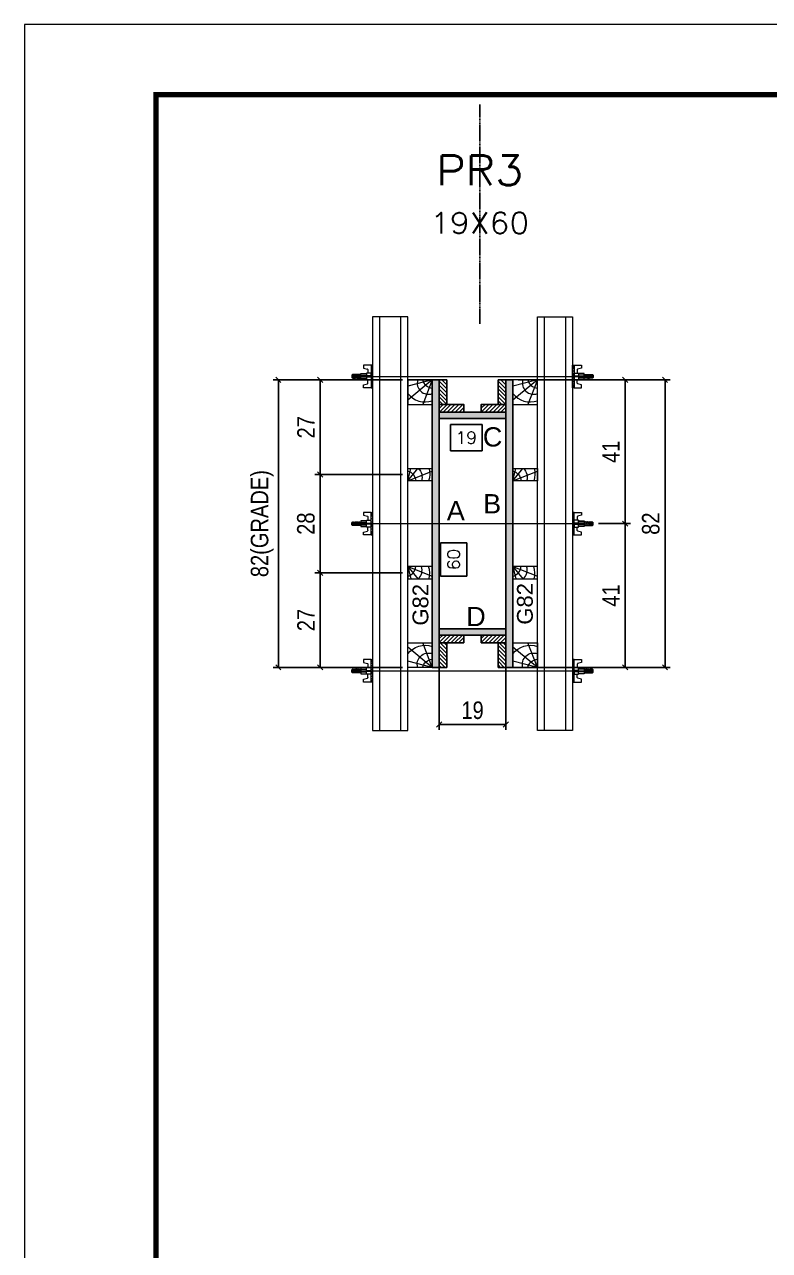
# Model space of a CAD drawing. Extents: x 2102 to 8383, y -13264 to 2718.
# Drawn here: x 6857 to 7282, y -7171 to -6471 of the extents above; entities that cross this region are included whole.
import ezdxf
from ezdxf.enums import TextEntityAlignment as Align

# ---------------------------------------------------------------- set-up
doc = ezdxf.new("R2010")
doc.units = 0
doc.linetypes.add('DASHED', pattern=[0.75, 0.5, -0.25])
doc.linetypes.add('HIDDEN', pattern=[0.375, 0.25, -0.125])
for name, color, linetype in [('CHAPA', 1, 'Continuous'), ('COTA', 241, 'Continuous'), ('MEIO_PONT', 93, 'Continuous'), ('Painéis', 200, 'Continuous'), ('SARRAFO', 251, 'Continuous'), ('Texto de Titulo', 7, 'Continuous'), ('Texto Qtd Sarr', 242, 'Continuous'), ('TEXTO_GERAL', 7, 'Continuous')]:
    doc.layers.add(name, color=color, linetype=linetype)
for name, color, linetype, lineweight in [('Folhas', 255, 'Continuous', 9), ('Hachura', 251, 'Continuous', 9), ('Madeira', 126, 'Continuous', 18), ('Perfil Metálico', 224, 'Continuous', 18), ('SARRAFO DE PRESSAO', 251, 'DASHED', 9), ('Texto Seção', 7, 'Continuous', 15)]:
    doc.layers.add(name, color=color, linetype=linetype, lineweight=lineweight)
doc.styles.add('ARIAL', font='arial.ttf')
doc.styles.add('COTA TECNICA 2X', font='techl___.ttf', dxfattribs={"height": 10})
doc.styles.add('ROMANS', font='romans.shx')
doc.styles.add('SANSSERIF', font='sas_____.pfb')
doc.dimstyles.new('SECAO PILAR', dxfattribs={"dimtxt": 10, "dimasz": 3, "dimexe": 3, "dimexo": 3, "dimgap": 3, "dimtad": 1, "dimdec": 1, "dimlfac": 0.5, "dimzin": 12, "dimdsep": 46, "dimtxsty": 'COTA TECNICA 2X', "dimblk1": 'OBLIQUE', "dimblk2": 'OBLIQUE', "dimsah": 1, "dimcen": 0.9, "dimclrd": 256, "dimclre": 256, "dimclrt": 256, "dimadec": 1, "dimazin": 3, "dimtfac": 1, "dimtdec": 1, "dimtmove": 0, "dimatfit": 3, "dimfxl": 1, "dimtolj": 1, "dimtzin": 12, "dimarcsym": 0})
doc.dimstyles.new('SECÇÃO 2', dxfattribs={"dimtxt": 7, "dimasz": 6, "dimexe": 0.18, "dimexo": 2, "dimgap": -4, "dimtad": 3, "dimdec": 1, "dimlfac": 0.5, "dimzin": 12, "dimdsep": 46, "dimtxsty": 'ROMANS', "dimblk": 'ARCHTICK', "dimcen": 0.09, "dimse1": 1, "dimse2": 1, "dimsd1": 1, "dimsd2": 1, "dimclrd": 180, "dimclre": 5, "dimclrt": 1, "dimadec": 0, "dimazin": 3, "dimtfac": 1, "dimtdec": 1, "dimtofl": 0, "dimtmove": 0, "dimatfit": 3, "dimldrblk": 'ARCHTICK', "dimfxl": 1, "dimtolj": 1, "dimtzin": 0, "dimarcsym": 0})
pattern_1 = [(135, (-15797.5835, 2665.1317), (-1.12253202, -1.12253202), [])]
pattern_2 = [(135, (-15797.5835, 2450.1317), (-1.12253202, -1.12253202), [])]

# ---------------------------------------------------------------- blocks, each defined once
blk = doc.blocks.new('9999999999')
at = {"layer": 'Folhas'}
blk.add_lwpolyline([(98138.98, 34190.21), (99623.98, 34190.21), (99623.98, 35240.21), (98138.98, 35240.21)], close=True, dxfattribs=at)
at = {"layer": 'Folhas', "color": 30, "const_width": 3}
blk.add_lwpolyline([(98213.98, 34230.21), (99583.98, 34230.21), (99583.98, 35200.21), (98213.98, 35200.21)], close=True, dxfattribs=at)
blk = doc.blocks.new('*D695')
at = {"layer": 'COTA', "color": 180, "lineweight": -2, "transparency": 16777216}
for p, q in [((7109.59, -6766.81), (7094.59, -6766.81)), ((7094.59, -6766.81), (7094.59, -6785.81)), ((7109.59, -6785.81), (7109.59, -6766.81)), ((7094.59, -6785.81), (7109.59, -6785.81))]:
    blk.add_line(p, q, dxfattribs=at)
at = {"layer": 'Defpoints', "color": 0, "transparency": 16777216}
for p in [(7093.82, -6695.82), (7093.82, -6815.82), (7113.59, -6815.82)]:
    blk.add_point(p, dxfattribs=at)
at = {"layer": 'COTA', "color": 1, "transparency": 16777216, "insert": (7102.09, -6776.31), "char_height": 7, "attachment_point": 5, "rotation": 90, "style": 'ROMANS'}
blk.add_mtext('\\A1;60', dxfattribs=at)
blk = doc.blocks.new('_ArchTick')
at = {"color": 0, "linetype": 'ByBlock', "const_width": 0.15}
blk.add_lwpolyline([(-0.5, -0.5), (0.5, 0.5)], dxfattribs=at)
blk = doc.blocks.new('_Oblique')
at = {"color": 0, "linetype": 'ByBlock', "lineweight": -2}
blk.add_line((-0.5, -0.5), (0.5, 0.5), dxfattribs=at)
blk = doc.blocks.new('*D696')
at = {"layer": 'COTA', "lineweight": -2, "transparency": 16777216}
for p, q in [((7138.82, -6673.82), (7225.6, -6673.82)), ((7222.6, -6673.82), (7222.6, -6837.82)), ((7138.82, -6837.82), (7225.6, -6837.82))]:
    blk.add_line(p, q, dxfattribs=at)
at = {"layer": 'Defpoints', "color": 0, "transparency": 16777216}
for p in [(7135.82, -6673.82), (7135.82, -6837.82), (7222.6, -6837.82)]:
    blk.add_point(p, dxfattribs=at)
at = {"layer": 'COTA', "lineweight": -2, "transparency": 16777216, "xscale": 3, "yscale": 3, "zscale": 3}
for p, rotation in [((7222.6, -6673.82), 90), ((7222.6, -6837.82), 270)]:
    blk.add_blockref('_Oblique', p, dxfattribs=dict(at, rotation=rotation))
at = {"layer": 'COTA', "transparency": 16777216, "insert": (7214.5, -6755.82), "char_height": 10, "attachment_point": 5, "rotation": 90, "style": 'COTA TECNICA 2X'}
blk.add_mtext('\\A1;82', dxfattribs=at)
blk = doc.blocks.new('*D697')
at = {"layer": 'COTA', "lineweight": -2, "transparency": 16777216}
for p, q in [((7172.82, -6673.82), (7202.83, -6673.82)), ((7199.83, -6673.82), (7199.83, -6755.82)), ((7184.62, -6755.82), (7202.83, -6755.82))]:
    blk.add_line(p, q, dxfattribs=at)
at = {"layer": 'Defpoints', "color": 0, "transparency": 16777216}
for p in [(7169.82, -6673.82), (7181.62, -6755.82), (7199.83, -6755.82)]:
    blk.add_point(p, dxfattribs=at)
at = {"layer": 'COTA', "lineweight": -2, "transparency": 16777216, "xscale": 3, "yscale": 3, "zscale": 3}
for p, rotation in [((7199.83, -6673.82), 90), ((7199.83, -6755.82), 270)]:
    blk.add_blockref('_Oblique', p, dxfattribs=dict(at, rotation=rotation))
at = {"layer": 'COTA', "transparency": 16777216, "insert": (7191.76, -6714.82), "char_height": 10, "attachment_point": 5, "rotation": 90, "style": 'COTA TECNICA 2X'}
blk.add_mtext('\\A1;41', dxfattribs=at)
blk = doc.blocks.new('*D698')
at = {"layer": 'COTA', "lineweight": -2, "transparency": 16777216}
for p, q in [((7184.62, -6755.82), (7202.83, -6755.82)), ((7199.83, -6837.82), (7199.83, -6755.82)), ((7172.82, -6837.82), (7202.83, -6837.82))]:
    blk.add_line(p, q, dxfattribs=at)
at = {"layer": 'Defpoints', "color": 0, "transparency": 16777216}
for p in [(7181.62, -6755.82), (7199.83, -6755.82), (7169.82, -6837.82)]:
    blk.add_point(p, dxfattribs=at)
at = {"layer": 'COTA', "lineweight": -2, "transparency": 16777216, "xscale": 3, "yscale": 3, "zscale": 3}
for p, rotation in [((7199.83, -6755.82), 90), ((7199.83, -6837.82), 270)]:
    blk.add_blockref('_Oblique', p, dxfattribs=dict(at, rotation=rotation))
at = {"layer": 'COTA', "transparency": 16777216, "insert": (7191.76, -6796.82), "char_height": 10, "attachment_point": 5, "rotation": 90, "style": 'COTA TECNICA 2X'}
blk.add_mtext('\\A1;41', dxfattribs=at)
blk = doc.blocks.new('*D699')
at = {"layer": 'COTA', "color": 180, "lineweight": -2, "transparency": 16777216}
for p, q in [((7118.26, -6699.28), (7100.26, -6699.28)), ((7100.26, -6699.28), (7100.26, -6714.28)), ((7118.26, -6714.28), (7118.26, -6699.28)), ((7100.26, -6714.28), (7118.26, -6714.28))]:
    blk.add_line(p, q, dxfattribs=at)
at = {"layer": 'Defpoints', "color": 0, "transparency": 16777216}
for p in [(7093.82, -6695.82), (7131.82, -6695.82), (7131.82, -6718.28)]:
    blk.add_point(p, dxfattribs=at)
at = {"layer": 'COTA', "color": 1, "transparency": 16777216, "insert": (7109.26, -6706.78), "char_height": 7, "attachment_point": 5, "style": 'ROMANS'}
blk.add_mtext('\\A1;19', dxfattribs=at)
blk = doc.blocks.new('titulo1')
at = {"layer": 'Defpoints', "color": 252, "linetype": 'HIDDEN', "ltscale": 2}
blk.add_line((0, 0), (0, 125), dxfattribs=at)
at = {"layer": 'Defpoints', "style": 'ROMANS', "oblique": 15}
blk.add_attdef('FOLHA', text='', height=10, dxfattribs=at).set_placement((0, 15.58), align=Align.MIDDLE_CENTER)
at = {"layer": 'Texto Qtd Sarr', "color": 3, "style": 'ROMANS', "oblique": 15}
for tag, height, p in [('TITULO', 17, (0, 71.45)), ('SEÇÃO', 12, (0, 41.55))]:
    blk.add_attdef(tag, text='', height=height, dxfattribs=at).set_placement(p, align=Align.MIDDLE_CENTER)
blk = doc.blocks.new('PONTALETE')
at = {"layer": 'Madeira'}
for q in [(2.71, 7), (7, 5.76), (7, 1.74)]:
    blk.add_line((0, 0), q, dxfattribs=at)
blk.add_lwpolyline([(0, 0), (7, 0), (7, 7), (0, 7)], close=True, dxfattribs=at)
for centre, radius, start, end in [((2.04, 0.06), 6.23, 37.2818, 109.0913), ((1.09, 0.9), 3.19, 343.603, 109.9847), ((-0.21, -0.78), 3.09, 14.6322, 86.0383)]:
    blk.add_arc(centre, radius, start, end, dxfattribs=at)
blk = doc.blocks.new('*D700')
at = {"layer": 'COTA', "lineweight": -2, "transparency": 16777216}
for p, q in [((7072.82, -6673.82), (6999.05, -6673.82)), ((7002.05, -6673.82), (7002.05, -6837.82)), ((7072.82, -6837.82), (6999.05, -6837.82))]:
    blk.add_line(p, q, dxfattribs=at)
at = {"layer": 'Defpoints', "color": 0, "transparency": 16777216}
for p in [(7075.82, -6673.82), (7002.05, -6837.82), (7075.82, -6837.82)]:
    blk.add_point(p, dxfattribs=at)
at = {"layer": 'COTA', "lineweight": -2, "transparency": 16777216, "xscale": 3, "yscale": 3, "zscale": 3}
for p, rotation in [((7002.05, -6673.82), 90), ((7002.05, -6837.82), 270)]:
    blk.add_blockref('_Oblique', p, dxfattribs=dict(at, rotation=rotation))
at = {"layer": 'COTA', "transparency": 16777216, "insert": (6992.83, -6755.82), "char_height": 10, "attachment_point": 5, "rotation": 90, "style": 'COTA TECNICA 2X'}
blk.add_mtext('\\A1;82(GRADE)', dxfattribs=at)
blk = doc.blocks.new('MEIO PONTALETE')
at = {"layer": 'Madeira'}
for q in [(2.71, 7), (3.5, 2.88), (3.5, 0.87)]:
    blk.add_line((0, 0), q, dxfattribs=at)
blk.add_lwpolyline([(0, 0), (3.5, 0), (3.5, 7), (0, 7)], close=True, dxfattribs=at)
for centre, radius, start, end in [((2.04, 0.06), 6.23, 76.4499, 109.0913), ((1.09, 0.9), 3.19, 40.9063, 109.9847), ((-0.21, -0.78), 3.09, 14.6322, 86.0383)]:
    blk.add_arc(centre, radius, start, end, dxfattribs=at)
blk = doc.blocks.new('*D701')
at = {"layer": 'COTA', "lineweight": -2, "transparency": 16777216}
for p, q in [((7072.82, -6783.82), (7022.89, -6783.82)), ((7025.89, -6783.82), (7025.89, -6837.82)), ((7072.82, -6837.82), (7022.89, -6837.82))]:
    blk.add_line(p, q, dxfattribs=at)
at = {"layer": 'Defpoints', "color": 0, "transparency": 16777216}
for p in [(7075.82, -6783.82), (7025.89, -6837.82), (7075.82, -6837.82)]:
    blk.add_point(p, dxfattribs=at)
at = {"layer": 'COTA', "lineweight": -2, "transparency": 16777216, "xscale": 3, "yscale": 3, "zscale": 3}
for p, rotation in [((7025.89, -6783.82), 90), ((7025.89, -6837.82), 270)]:
    blk.add_blockref('_Oblique', p, dxfattribs=dict(at, rotation=rotation))
at = {"layer": 'COTA', "transparency": 16777216, "insert": (7017.82, -6810.82), "char_height": 10, "attachment_point": 5, "rotation": 90, "style": 'COTA TECNICA 2X'}
blk.add_mtext('\\A1;27', dxfattribs=at)
blk = doc.blocks.new('C')
at = {"layer": 'Hachura', "color": 0}
for p, q in [((0, 3.22), (0, -3.22)), ((0.45, 3.22), (0, 3.22)), ((0.46, 3.16), (0, 3.16)), ((0.46, 3.05), (0, 3.05)), ((0.46, 2.88), (0, 2.88)), ((0, 2.75), (0, -1.16)), ((0.46, 2.65), (0, 2.65)), ((0.46, 2.23), (0, 2.23)), ((0.46, 1.51), (0, 1.51)), ((0.39, 0.49), (0.17, 0.49)), ((0.45, -3.23), (0.45, 3.22)), ((0.45, 3.22), (2.58, 3.22)), ((1.74, 0.97), (0.45, 0.97)), ((1.45, 0.1), (0.45, 0.1)), ((1.35, 1.94), (1.35, 0.96)), ((2.58, 2.39), (1.47, 2.09)), ((1.74, -0.97), (1.74, 0.97)), ((1.74, 0.97), (1.74, 0.84)), ((1.74, 0.97), (1.74, 0.84)), ((1.74, 0.84), (3.35, 0.84)), ((3.35, 0.45), (1.74, 0.45)), ((2.58, 3.22), (2.58, 2.39)), ((3.32, 0.84), (3.32, -0.84)), ((3.35, 0.84), (3.35, -0.84)), ((3.68, 0.45), (3.35, 0.45)), ((3.84, -0.52), (3.35, 0.45)), ((3.35, 0.06), (3.67, -0.57)), ((3.68, 0.45), (4.16, -0.52)), ((3.72, 0.5), (4.25, -0.57)), ((4.37, -0.55), (3.83, 0.53)), ((4.15, 0.45), (3.93, 0.45)), ((4.42, -0.52), (3.93, 0.45)), ((4.15, 0.45), (4.26, 0.45)), ((4.26, 0.45), (4.74, -0.52)), ((4.3, 0.5), (4.83, -0.57)), ((4.95, -0.55), (4.41, 0.53)), ((4.51, 0.45), (4.84, 0.45)), ((5, -0.52), (4.51, 0.45)), ((4.84, 0.45), (5.32, -0.52)), ((4.88, 0.5), (5.41, -0.57)), ((5.53, -0.55), (4.99, 0.53)), ((5.58, -0.52), (5.09, 0.45)), ((5.42, 0.45), (5.09, 0.45)), ((5.58, -0.52), (5.09, 0.45)), ((5.42, 0.45), (5.74, -0.19)), ((5.46, 0.5), (5.74, -0.07)), ((5.74, 0.19), (5.57, 0.53)), ((5.74, 0.32), (5.68, 0.45)), ((5.68, 0.45), (5.74, 0.45)), ((5.74, 0.45), (5.9, 0.29)), ((5.74, 0.45), (5.74, -0.52)), ((5.9, -0.36), (5.9, 0.29)), ((0.45, 0), (0, 0)), ((0.46, -1.52), (0, -1.52)), ((0.46, -2.23), (0, -2.23)), ((0.46, -2.65), (0, -2.65)), ((0.46, -2.88), (0, -2.88)), ((0.46, -3.05), (0, -3.05)), ((0.46, -3.16), (0, -3.16)), ((0, -3.22), (2.57, -3.22)), ((0.08, -0.48), (0.29, -0.48)), ((0.29, -0.48), (0.4, -0.48)), ((0.45, 0), (0.45, -0.97)), ((0.45, -0.16), (1.45, -0.16)), ((0.45, -0.65), (0.45, -0.32)), ((0.45, -3.23), (0.45, -0.65)), ((0.45, -0.97), (1.74, -0.97)), ((1.35, -1.94), (1.35, -0.97)), ((2.58, -2.39), (1.47, -2.1)), ((3.35, -0.32), (1.74, -0.32)), ((3.35, -0.84), (1.74, -0.84)), ((2.58, -3.23), (2.58, -2.39)), ((3.35, -0.07), (3.58, -0.52)), ((3.35, -0.52), (3.58, -0.52)), ((3.84, -0.52), (4.16, -0.52)), ((4.42, -0.52), (4.74, -0.52)), ((4.63, -0.52), (4.74, -0.52)), ((5, -0.52), (5.32, -0.52)), ((5.58, -0.52), (5.74, -0.52)), ((5.74, -0.52), (5.9, -0.36)), ((5.74, -0.52), (5.74, -0.52))]:
    blk.add_line(p, q, dxfattribs=at)
for centre, radius, start, end in [((1.52, 1.94), 0.161, 104.7436, 180), ((1.44, -0.03), 0.129, 272.695, 87.305), ((3.81, 0.39), 0.143, 25.5688, 154.4312), ((4.39, 0.39), 0.143, 25.5688, 154.4312), ((4.97, 0.39), 0.143, 25.5688, 154.4312), ((5.55, 0.39), 0.143, 25.5688, 154.4312), ((0.17, -0.37), 0.174, 221.744, 317.8592), ((1.52, -1.94), 0.161, 180, 255.2564), ((3.71, -0.4), 0.174, 222.1408, 318.256), ((4.29, -0.4), 0.174, 222.1408, 318.256), ((4.87, -0.4), 0.174, 222.1408, 318.256), ((5.45, -0.4), 0.174, 222.1408, 318.256), ((5.61, -0.4), 0.174, 317.8592, 318.256)]:
    blk.add_arc(centre, radius, start, end, dxfattribs=at)
blk = doc.blocks.new('*D702')
at = {"layer": 'COTA', "lineweight": -2, "transparency": 16777216}
for p, q in [((7072.82, -6673.82), (7022.89, -6673.82)), ((7025.89, -6673.82), (7025.89, -6727.82)), ((7072.82, -6727.82), (7022.89, -6727.82))]:
    blk.add_line(p, q, dxfattribs=at)
at = {"layer": 'Defpoints', "color": 0, "transparency": 16777216}
for p in [(7075.82, -6673.82), (7025.89, -6727.82), (7075.82, -6727.82)]:
    blk.add_point(p, dxfattribs=at)
at = {"layer": 'COTA', "lineweight": -2, "transparency": 16777216, "xscale": 3, "yscale": 3, "zscale": 3}
for p, rotation in [((7025.89, -6673.82), 90), ((7025.89, -6727.82), 270)]:
    blk.add_blockref('_Oblique', p, dxfattribs=dict(at, rotation=rotation))
at = {"layer": 'COTA', "transparency": 16777216, "insert": (7017.82, -6700.82), "char_height": 10, "attachment_point": 5, "rotation": 90, "style": 'COTA TECNICA 2X'}
blk.add_mtext('\\A1;27', dxfattribs=at)
blk = doc.blocks.new('*D703')
at = {"layer": 'COTA', "lineweight": -2, "transparency": 16777216}
for p, q in [((7072.82, -6727.82), (7022.89, -6727.82)), ((7025.89, -6727.82), (7025.89, -6783.82)), ((7072.82, -6783.82), (7022.89, -6783.82))]:
    blk.add_line(p, q, dxfattribs=at)
at = {"layer": 'Defpoints', "color": 0, "transparency": 16777216}
for p in [(7075.82, -6727.82), (7025.89, -6783.82), (7075.82, -6783.82)]:
    blk.add_point(p, dxfattribs=at)
at = {"layer": 'COTA', "lineweight": -2, "transparency": 16777216, "xscale": 3, "yscale": 3, "zscale": 3}
for p, rotation in [((7025.89, -6727.82), 90), ((7025.89, -6783.82), 270)]:
    blk.add_blockref('_Oblique', p, dxfattribs=dict(at, rotation=rotation))
at = {"layer": 'COTA', "transparency": 16777216, "insert": (7017.79, -6755.82), "char_height": 10, "attachment_point": 5, "rotation": 90, "style": 'COTA TECNICA 2X'}
blk.add_mtext('\\A1;28', dxfattribs=at)
blk = doc.blocks.new('*D1357')
at = {"layer": 'COTA', "lineweight": -2, "transparency": 16777216}
for p, q in [((7093.82, -6822.42), (7093.82, -6873.46)), ((7131.82, -6822.42), (7131.82, -6873.46)), ((7093.82, -6870.46), (7131.82, -6870.46))]:
    blk.add_line(p, q, dxfattribs=at)
at = {"layer": 'Defpoints', "color": 0, "transparency": 16777216}
for p in [(7093.82, -6819.42), (7131.82, -6819.42), (7131.82, -6870.46)]:
    blk.add_point(p, dxfattribs=at)
at = {"layer": 'COTA', "lineweight": -2, "transparency": 16777216, "xscale": 3, "yscale": 3, "zscale": 3, "rotation": 180}
blk.add_blockref('_Oblique', (7093.82, -6870.46), dxfattribs=at)
at = {"layer": 'COTA', "lineweight": -2, "transparency": 16777216, "xscale": 3, "yscale": 3, "zscale": 3}
blk.add_blockref('_Oblique', (7131.82, -6870.46), dxfattribs=at)
at = {"layer": 'COTA', "transparency": 16777216, "insert": (7112.82, -6862.37), "char_height": 10, "attachment_point": 5, "style": 'COTA TECNICA 2X'}
blk.add_mtext('\\A1;19', dxfattribs=at)

msp = doc.modelspace()

# ---------------------------------------------------------------- hatches: boundary and pattern name
at = {"layer": 'Hachura'}
h = msp.add_hatch(color=256, dxfattribs=at)
h.dxf.hatch_style = 1
h.paths.add_polyline_path([(7093.82, -6837.82), (7089.82, -6837.82), (7089.82, -6673.82), (7093.82, -6673.82)])
h = msp.add_hatch(color=256, dxfattribs=at)
h.dxf.hatch_style = 1
h.paths.add_polyline_path([(7093.82, -6837.82), (7089.82, -6837.82), (7089.82, -6673.82), (7093.82, -6673.82)])
h = msp.add_hatch(dxfattribs=at)
h.set_pattern_fill('ANSI31', color=256, scale=0.5, angle=90, style=0)
h.set_pattern_definition(pattern_2)
h.paths.add_polyline_path([(7093.82, -6687.82), (7098.22, -6687.82), (7098.22, -6673.82), (7093.82, -6673.82)])
h = msp.add_hatch(dxfattribs=at)
h.set_pattern_fill('ANSI31', color=256, scale=0.5, angle=90, style=0)
h.set_pattern_definition(pattern_2)
h.paths.add_polyline_path([(7131.82, -6687.82), (7127.42, -6687.82), (7127.42, -6673.82), (7131.82, -6673.82)])
h = msp.add_hatch(color=256, dxfattribs=at)
h.dxf.hatch_style = 1
h.paths.add_polyline_path([(7131.82, -6837.82), (7135.82, -6837.82), (7135.82, -6673.82), (7131.82, -6673.82)])
h = msp.add_hatch(color=256, dxfattribs=at)
h.dxf.hatch_style = 1
h.paths.add_polyline_path([(7131.82, -6837.82), (7135.82, -6837.82), (7135.82, -6673.82), (7131.82, -6673.82)])
h = msp.add_hatch(dxfattribs=at)
h.set_pattern_fill('ANSI31', color=256, scale=0.5, style=0)
h.set_pattern_definition([(45, (16267.7765, 16237.188), (-1.12253202, 1.12253202), [])])
h.paths.add_polyline_path([(7107.82, -6692.22), (7107.82, -6687.82), (7093.82, -6687.82), (7093.82, -6692.22)])
h = msp.add_hatch(dxfattribs=at)
h.set_pattern_fill('ANSI31', color=256, scale=0.5, style=0)
h.set_pattern_definition([(45, (16255.7765, 16237.188), (-1.12253202, 1.12253202), [])])
h.paths.add_polyline_path([(7117.82, -6692.22), (7117.82, -6687.82), (7131.82, -6687.82), (7131.82, -6692.22)])
h = msp.add_hatch(color=256, dxfattribs=at)
h.dxf.hatch_style = 1
h.paths.add_polyline_path([(7093.82, -6692.22), (7093.82, -6695.82), (7131.82, -6695.82), (7131.82, -6692.22)])
h = msp.add_hatch(color=256, dxfattribs=at)
h.dxf.hatch_style = 1
h.paths.add_polyline_path([(7093.82, -6692.22), (7093.82, -6695.82), (7131.82, -6695.82), (7131.82, -6692.22)])
h = msp.add_hatch(color=256, dxfattribs=at)
h.dxf.hatch_style = 1
h.paths.add_polyline_path([(7093.82, -6815.82), (7093.82, -6819.42), (7131.82, -6819.42), (7131.82, -6815.82)])
h = msp.add_hatch(color=256, dxfattribs=at)
h.dxf.hatch_style = 1
h.paths.add_polyline_path([(7093.82, -6815.82), (7093.82, -6819.42), (7131.82, -6819.42), (7131.82, -6815.82)])
h = msp.add_hatch(dxfattribs=at)
h.set_pattern_fill('ANSI31', color=256, scale=0.5, style=0)
h.set_pattern_definition([(45, (16267.7765, 16283.188), (-1.12253202, 1.12253202), [])])
h.paths.add_polyline_path([(7107.82, -6819.42), (7107.82, -6823.82), (7093.82, -6823.82), (7093.82, -6819.42)])
h = msp.add_hatch(dxfattribs=at)
h.set_pattern_fill('ANSI31', color=256, scale=0.5, style=0)
h.set_pattern_definition([(45, (16255.7765, 16283.188), (-1.12253202, 1.12253202), [])])
h.paths.add_polyline_path([(7117.82, -6819.42), (7117.82, -6823.82), (7131.82, -6823.82), (7131.82, -6819.42)])
h = msp.add_hatch(dxfattribs=at)
h.set_pattern_fill('ANSI31', color=256, scale=0.5, angle=90, style=0)
h.set_pattern_definition(pattern_1)
h.paths.add_polyline_path([(7093.82, -6823.82), (7098.22, -6823.82), (7098.22, -6837.82), (7093.82, -6837.82)])
h = msp.add_hatch(dxfattribs=at)
h.set_pattern_fill('ANSI31', color=256, scale=0.5, angle=90, style=0)
h.set_pattern_definition(pattern_1)
h.paths.add_polyline_path([(7131.82, -6823.82), (7127.42, -6823.82), (7127.42, -6837.82), (7131.82, -6837.82)])

# ---------------------------------------------------------------- linework, layer by layer
at = {"layer": 'CHAPA'}
for points in [[(7093.82, -6837.82), (7089.82, -6837.82), (7089.82, -6673.82), (7093.82, -6673.82)], [(7093.82, -6837.82), (7089.82, -6837.82), (7089.82, -6673.82), (7093.82, -6673.82)], [(7131.82, -6837.82), (7135.82, -6837.82), (7135.82, -6673.82), (7131.82, -6673.82)], [(7131.82, -6837.82), (7135.82, -6837.82), (7135.82, -6673.82), (7131.82, -6673.82)], [(7093.82, -6692.22), (7093.82, -6695.82), (7131.82, -6695.82), (7131.82, -6692.22)], [(7093.82, -6692.22), (7093.82, -6695.82), (7131.82, -6695.82), (7131.82, -6692.22)], [(7093.82, -6815.82), (7093.82, -6819.42), (7131.82, -6819.42), (7131.82, -6815.82)], [(7093.82, -6815.82), (7093.82, -6819.42), (7131.82, -6819.42), (7131.82, -6815.82)]]:
    msp.add_lwpolyline(points, close=True, dxfattribs=at)
at = {"layer": 'Hachura'}
for p, q in [((7045.02, -6671.82), (7176.82, -6671.81)), ((7045.02, -6755.82), (7176.82, -6755.83)), ((7045.02, -6839.82), (7176.82, -6839.83))]:
    msp.add_line(p, q, dxfattribs=at)
at = {"layer": 'Madeira'}
for points in [[(7089.82, -6837.82), (7075.82, -6837.82), (7075.82, -6673.82), (7089.82, -6673.82)], [(7135.82, -6837.82), (7149.82, -6837.82), (7149.82, -6673.82), (7135.82, -6673.82)]]:
    msp.add_lwpolyline(points, close=True, dxfattribs=at)
at = {"layer": 'Painéis'}
msp.add_lwpolyline([(7131.82, -6695.82), (7093.82, -6695.82), (7093.82, -6815.82), (7131.82, -6815.82)], close=True, dxfattribs=at)
at = {"layer": 'Perfil Metálico'}
for points in [[(7055.82, -6873.82), (7075.82, -6873.82), (7075.82, -6637.82), (7055.82, -6637.82)], [(7071.82, -6637.82), (7059.82, -6637.82), (7059.82, -6873.82), (7071.82, -6873.82)], [(7169.82, -6873.82), (7149.82, -6873.82), (7149.82, -6637.82), (7169.82, -6637.82)], [(7153.82, -6637.82), (7165.82, -6637.82), (7165.82, -6873.82), (7153.82, -6873.82)]]:
    msp.add_lwpolyline(points, close=True, dxfattribs=at)
at = {"layer": 'SARRAFO'}
for points in [[(7098.22, -6673.82), (7098.22, -6687.82), (7093.82, -6687.82), (7093.82, -6673.82)], [(7127.42, -6673.82), (7127.42, -6687.82), (7131.82, -6687.82), (7131.82, -6673.82)], [(7093.82, -6687.82), (7107.82, -6687.82), (7107.82, -6692.22), (7093.82, -6692.22)], [(7131.82, -6687.82), (7117.82, -6687.82), (7117.82, -6692.22), (7131.82, -6692.22)], [(7093.82, -6823.82), (7107.82, -6823.82), (7107.82, -6819.42), (7093.82, -6819.42)], [(7131.82, -6823.82), (7117.82, -6823.82), (7117.82, -6819.42), (7131.82, -6819.42)], [(7098.22, -6837.82), (7098.22, -6823.82), (7093.82, -6823.82), (7093.82, -6837.82)], [(7127.42, -6837.82), (7127.42, -6823.82), (7131.82, -6823.82), (7131.82, -6837.82)]]:
    msp.add_lwpolyline(points, close=True, dxfattribs=at)

# ---------------------------------------------------------------- block references
at = {"layer": 'Hachura', "linetype": 'Continuous', "yscale": 2, "zscale": 2, "rotation": 180}
for p, xscale in [((7055.82, -6671.82), 2), ((7169.82, -6671.82), -2)]:
    msp.add_blockref('C', p, dxfattribs=dict(at, xscale=xscale))
at = {"layer": 'Hachura', "linetype": 'Continuous', "yscale": 2, "zscale": 2}
for p, xscale in [((7055.82, -6755.82), -2), ((7169.82, -6755.82), 2), ((7055.82, -6839.82), -2), ((7169.82, -6839.82), 2)]:
    msp.add_blockref('C', p, dxfattribs=dict(at, xscale=xscale))
at = {"layer": 'MEIO_PONT'}
for name, p, xscale, yscale, zscale, rotation in [('PONTALETE', (7089.82, -6673.82), 2, 2, 2, 180), ('PONTALETE', (7149.82, -6673.82), 2, 2, 2, 180), ('MEIO PONTALETE', (7075.82, -6731.32), -1.999999997962732, 1.999999997962732, 1.999999997962732, 270), ('MEIO PONTALETE', (7135.82, -6731.32), -1.999999997962732, 1.999999997962732, 1.999999997962732, 270), ('MEIO PONTALETE', (7075.82, -6780.32), 1.999999997962732, 1.999999997962732, 1.999999997962732, 270), ('MEIO PONTALETE', (7135.82, -6780.32), 1.999999997962732, 1.999999997962732, 1.999999997962732, 270)]:
    msp.add_blockref(name, p, dxfattribs=dict(at, xscale=xscale, yscale=yscale, zscale=zscale, rotation=rotation))
at = {"layer": 'MEIO_PONT', "xscale": -2, "yscale": 2, "zscale": 2}
for p in [(7089.82, -6837.82), (7149.82, -6837.82)]:
    msp.add_blockref('PONTALETE', p, dxfattribs=at)
at = {"layer": 'SARRAFO DE PRESSAO', "color": 6, "linetype": 'ByBlock'}
msp.add_blockref('9999999999', (-91281.69, -41711.2), dxfattribs=at)
at = {"layer": 'Texto Seção'}
ref = msp.add_blockref('titulo1', (7116.89, -6641.71), dxfattribs=at)
ref.add_attrib('TITULO', 'PR3', dxfattribs={"layer": 'Texto de Titulo', "color": 7, "height": 17, "style": 'ROMANS', "width": 1.1}).set_placement((7116.89, -6554.21), align=Align.MIDDLE_CENTER)
ref.add_attrib('SEÇÃO', '19X60', dxfattribs={"layer": 'Texto de Titulo', "color": 7, "height": 12, "style": 'ROMANS', "width": 1.1}).set_placement((7116.89, -6584.21), align=Align.MIDDLE_CENTER)

# ---------------------------------------------------------------- texts
at = {"layer": 'TEXTO_GERAL', "style": 'ARIAL'}
for s, p in [('C', (7124.24, -6706.32)), ('A', (7103.28, -6748.37)), ('B', (7124, -6744.46)), ('D', (7114.79, -6808.82))]:
    msp.add_text(s, height=11, dxfattribs=at).set_placement(p, align=Align.MIDDLE_CENTER)
at = {"layer": 'TEXTO_GERAL', "color": 0, "linetype": 'Continuous', "style": 'SANSSERIF'}
for p in [(7083.1, -6814.01), (7142.66, -6813.47)]:
    msp.add_text('G82', height=9, rotation=90, dxfattribs=at).set_placement(p, align=Align.MIDDLE_LEFT)

# ---------------------------------------------------------------- dimensions: what is measured, and where the dimension line sits
at = {"layer": 'COTA'}
dim = msp.add_linear_dim(base=(7002.05, -6837.82), p1=(7075.82, -6673.82), p2=(7075.82, -6837.82), angle=270, text='<>(GRADE)', dimstyle='SECAO PILAR', dxfattribs=at)
dim.commit()
dim.dimension.update_dxf_attribs({"geometry": '*D700', "text_midpoint": (6992.83, -6755.82)})
for base, p1, p2, angle, picture, middle in [((7025.89, -6727.82), (7075.82, -6673.82), (7075.82, -6727.82), 270, '*D702', (7017.82, -6700.82)), ((7222.6, -6837.82), (7135.82, -6673.82), (7135.82, -6837.82), 270, '*D696', (7214.5, -6755.82)), ((7199.83, -6755.82), (7169.82, -6673.82), (7181.62, -6755.82), 270, '*D697', (7191.76, -6714.82)), ((7025.89, -6783.82), (7075.82, -6727.82), (7075.82, -6783.82), 270, '*D703', (7017.79, -6755.82)), ((7199.83, -6755.82), (7169.82, -6837.82), (7181.62, -6755.82), 90, '*D698', (7191.76, -6796.82)), ((7025.89, -6837.82), (7075.82, -6783.82), (7075.82, -6837.82), 270, '*D701', (7017.82, -6810.82))]:
    dim = msp.add_linear_dim(base=base, p1=p1, p2=p2, angle=angle, dimstyle='SECAO PILAR', dxfattribs=at)
    dim.commit()
    dim.dimension.update_dxf_attribs({"geometry": picture, "text_midpoint": middle})
dim = msp.add_linear_dim(base=(7113.59, -6815.82), p1=(7093.82, -6695.82), p2=(7093.82, -6815.82), angle=270, dimstyle='SECÇÃO 2', dxfattribs=at)
dim.commit()
dim.dimension.update_dxf_attribs({"geometry": '*D695', "text_midpoint": (7113.59, -6776.31), "dimtype": 160})
dim = msp.add_linear_dim(base=(7131.82, -6718.28), p1=(7093.82, -6695.82), p2=(7131.82, -6695.82), dimstyle='SECÇÃO 2', dxfattribs=at)
dim.commit()
dim.dimension.update_dxf_attribs({"geometry": '*D699', "text_midpoint": (7109.26, -6718.28), "dimtype": 160})
dim = msp.add_linear_dim(base=(7131.82, -6870.46), p1=(7093.82, -6819.42), p2=(7131.82, -6819.42), dimstyle='SECAO PILAR', dxfattribs=at)
dim.commit()
dim.dimension.update_dxf_attribs({"geometry": '*D1357', "text_midpoint": (7112.82, -6862.37)})

doc.saveas('drawing.dxf')
